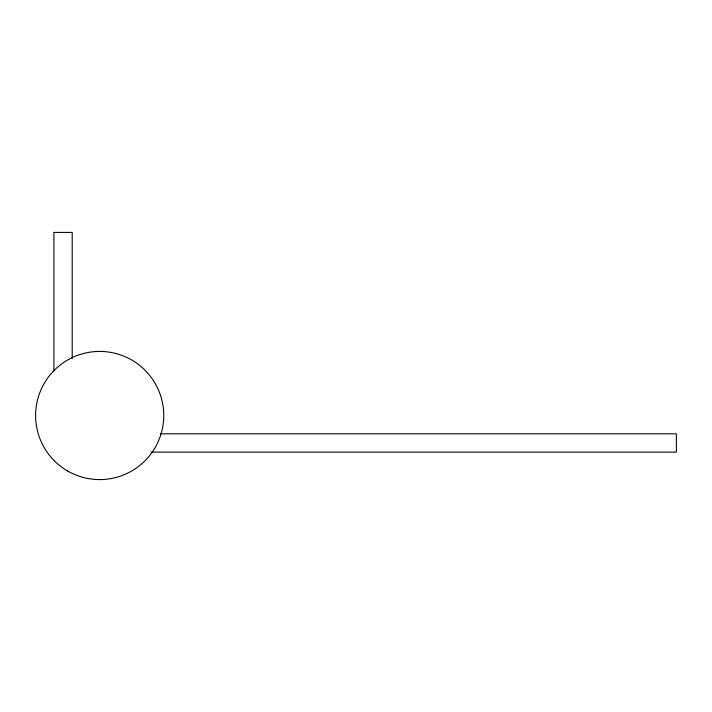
<?xml version="1.0" encoding="UTF-8"?>
<svg xmlns="http://www.w3.org/2000/svg" width="712" height="712" viewBox="0 0 712 712"><rect width="100%" height="100%" fill="white"/><g stroke="black" fill="none" stroke-linecap="round" stroke-linejoin="round"><path stroke-width="1.07" d="M160.307 433.813L676.4 433.813L676.4 452.12L150.793 452.12M72.215 358.483L72.215 232.415L53.907 232.415L53.907 371.121M67.64 470.997A64.08 64.08 0 0 0 163.76 415.505A64.08 64.08 0 0 0 67.64 360.005A64.08 64.08 0 0 0 67.64 470.997"/></g></svg>
